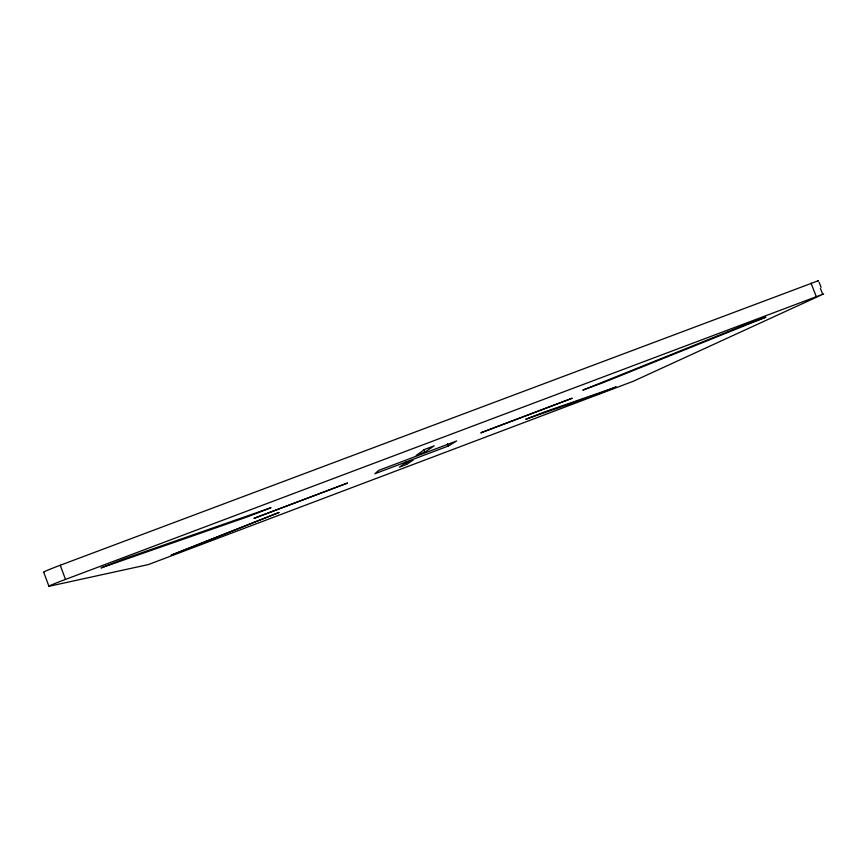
<?xml version="1.0" encoding="UTF-8"?>
<svg xmlns="http://www.w3.org/2000/svg" width="867" height="867" viewBox="0 0 867 867"><rect width="100%" height="100%" fill="white"/><g stroke="black" fill="none" stroke-linecap="round" stroke-linejoin="round"><path stroke-width="1.3" d="M406.612 464.419L413.245 459.954L405.55 462.87L399.405 467.15L406.612 464.419L405.723 462.078M424.765 452.195L434.204 445.833L424.971 449.312L416.225 455.413L424.765 452.195L423.822 449.724M448.239 446.061L456.692 440.945L378.836 470.337L374.815 473.783L448.239 446.061L447.372 443.796M817.592 281.201L818.481 280.67L60.235 565.251A22.011 0.824 -20.2 0 0 43.762 572.339L48.942 586.309L148.42 564.558L633.387 381.22L823.65 293.935L65.502 579.416A22.022 0.596 -20.4 0 0 48.942 586.309M819.131 282.328L821.071 287.302M820.399 288.408L822.74 294.412M811.035 283.141L816.226 296.492M60.235 565.251L65.502 579.416M765.713 317.214L602.684 382.835L582.808 390.117L744.948 324.854L765.713 317.246M270.797 507.769L248.287 516.548L101.038 567.918L124.414 558.76L270.797 507.769M347.429 483.082L254.172 518.293L347.429 483.082M171.287 555.129L278.914 512.516L171.287 555.129M525.976 419.173L598.663 393.802L616.253 386.931L544.465 411.977L525.976 419.173M481.911 432.308L480.817 432.926L572.209 398.224L481.911 432.308"/></g></svg>
